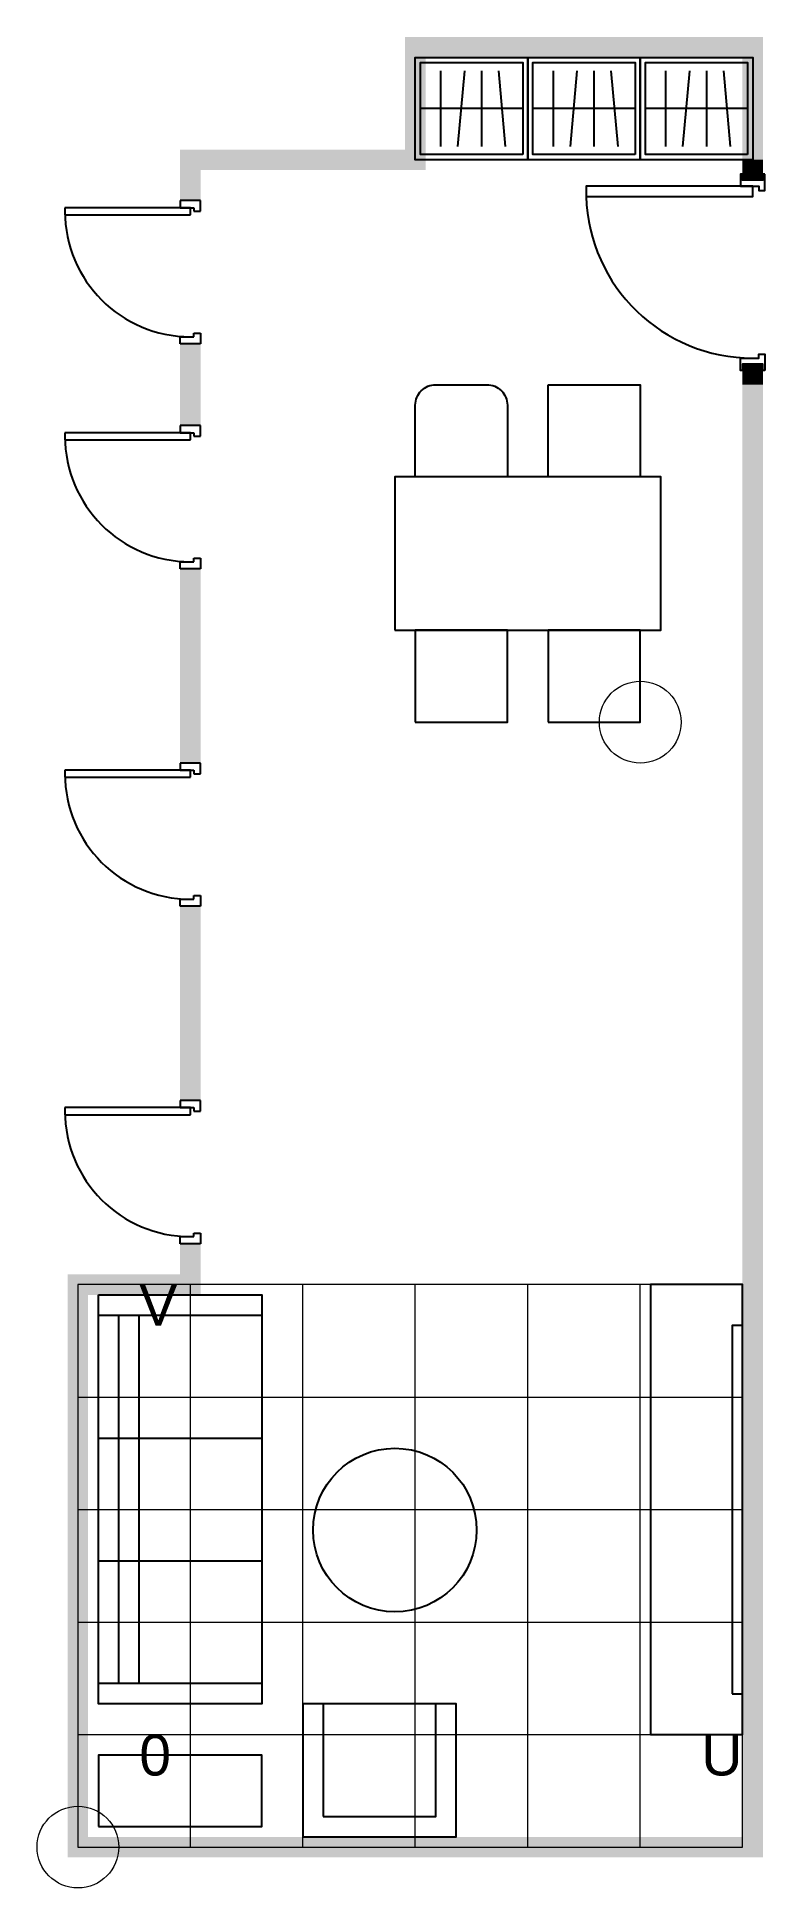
# Model space of a CAD drawing. Header units: millimetres. Extents: x 6950 to 10510, y 350 to 9400.
import ezdxf

# ---------------------------------------------------------------- set-up
doc = ezdxf.new("R2010")
doc.units = ezdxf.units.MM
doc.layers.add('helper', color=30, linetype='Continuous', lineweight=5)
doc.styles.get("Standard").update_dxf_attribs({"font": 'arial.ttf'})

# ---------------------------------------------------------------- blocks, each defined once
blk = doc.blocks.new('Door_Wide_Mirror')
blk.add_line((1000, 50), (1000, -50))
for points in [[(70, 60), (70, 50), (100, 50), (100, -50), (70, -50), (70, -60), (130, -60), (130, -50), (130, 30), (150, 30), (150, 60), (70, 60)], [(1030, 60), (1030, 50), (1000, 50), (1000, -50), (1030, -50), (1030, -60), (970, -60), (970, -50), (970, 30), (950, 30), (950, 60), (1030, 60)]]:
    blk.add_lwpolyline(points)
blk.add_lwpolyline([(130, 0), (130, -815), (180, -815), (180, 0)], close=True)
blk.add_arc((155, 0), 815, 271.75781, 0)
for points in [[(100, 50), (100, -50), (0, 50), (0, -50)], [(1100, 50), (1100, -50), (1000, 50), (1000, -50)]]:
    blk.add_solid(points)
blk = doc.blocks.new('Sitting')
for p, q in [((100, 2600), (900, 2600)), ((200, 800), (200, 2600)), ((300, 800), (300, 2600)), ((900, 2600), (900, 800)), ((100, 2000), (900, 2000)), ((100, 1400), (900, 1400)), ((900, 800), (100, 800))]:
    blk.add_line(p, q)
for points in [[(2800, 550), (3250, 550), (3250, 2750), (2800, 2750)], [(100, 2700), (900, 2700), (900, 700), (100, 700)], [(3200, 750), (3250, 750), (3250, 2550), (3200, 2550)], [(1100, 50), (1850, 50), (1850, 700), (1100, 700)], [(1200, 150), (1750, 150), (1750, 700), (1200, 700)], [(100, 100), (900, 100), (900, 450), (100, 450)]]:
    blk.add_lwpolyline(points, close=True)
blk.add_circle((1550, 1550), 400)
at = {"layer": 'helper'}
for p, q in [((3250, 2750), (0, 2750)), ((0, 2750), (0, 0)), ((550, 0), (550, 2750)), ((1100, 0), (1100, 2750)), ((1650, 0), (1650, 2750)), ((2200, 0), (2200, 2750)), ((2750, 0), (2750, 2750)), ((3250, 0), (3250, 2750)), ((0, 2200), (3250, 2200)), ((0, 1650), (3250, 1650)), ((0, 1100), (3250, 1100)), ((0, 550), (3250, 550)), ((0, 0), (3250, 0))]:
    blk.add_line(p, q, dxfattribs=at)
blk.add_lwpolyline([(0, 0, 0, 0, 0), (2629.1, 1459.5, 200, 0, 0), (2803.9, 1556.6, 0, 0, 0)], format="xyseb", dxfattribs=at)
blk.add_circle((0, 0), 200, dxfattribs=at)
at = {"layer": 'helper', "char_height": 200}
for s, insert, attachment_point in [('V', (300, 2750), 1), ('0', (300, 550), 1), ('U', (3250, 550), 3)]:
    blk.add_mtext_dynamic_manual_height_columns(s, width=550, gutter_width=12.5, heights=[0], dxfattribs=dict(at, insert=insert, attachment_point=attachment_point))
blk = doc.blocks.new('Dining')
blk.add_lwpolyline([(100, 0), (350, 0, -0.414214), (450, -100), (450, -450), (0, -450), (0, -100, -0.414214)], format="xyb", close=True)
for points in [[(650, 0), (1100, 0), (1100, -450), (650, -450)], [(-100, -1200), (1200, -1200), (1200, -450), (-100, -450)], [(0, -1650), (450, -1650), (450, -1200), (0, -1200)], [(650, -1650), (1100, -1650), (1100, -1200), (650, -1200)]]:
    blk.add_lwpolyline(points, close=True)
at = {"layer": 'helper'}
blk.add_lwpolyline([(1100, -1650, 0, 0, 0), (510.2, -302.1, 200, 0, 0), (430.1, -118.8, 0, 0, 0)], format="xyseb", dxfattribs=at)
blk.add_circle((1100, -1650), 200, dxfattribs=at)
blk = doc.blocks.new('robe')
at = {"true_color": 0xffffff}
for p, q in [((250, 25), (250, 525)), ((65, 425), (435, 425)), ((65, 341.7), (435, 308.3)), ((65, 225), (435, 225)), ((65, 108.3), (435, 141.7))]:
    blk.add_line(p, q, dxfattribs=at)
for points in [[(0, 0), (0, 550), (500, 550), (500, 0)], [(25, 25), (25, 525), (475, 525), (475, 25)]]:
    blk.add_lwpolyline(points, close=True, dxfattribs=at)
blk = doc.blocks.new('AllBlock')
for points in [[(8750, 9400), (8750, 9300), (9400, 9400), (9400, 9300)], [(8750, 9400), (8750, 8750), (8850, 9400), (8850, 8750)], [(9300, 9400), (9300, 9300), (9950, 9400), (9950, 9300)], [(9850, 9400), (9850, 9300), (10500, 9400), (10500, 9300)], [(10400, 9400), (10400, 8750), (10500, 9400), (10500, 8750)], [(7650, 8850), (7650, 8750), (8300, 8850), (8300, 8750)], [(8200, 8850), (8200, 8750), (8850, 8850), (8850, 8750)], [(10400, 7750), (10400, 7100), (10500, 7750), (10500, 7100)], [(10400, 7200), (10400, 6550), (10500, 7200), (10500, 6550)], [(7650, 6650), (7650, 6000), (7750, 6650), (7750, 6000)], [(10400, 6650), (10400, 6000), (10500, 6650), (10500, 6000)], [(10400, 6100), (10400, 5450), (10500, 6100), (10500, 5450)], [(10400, 5550), (10400, 4900), (10500, 5550), (10500, 4900)], [(7650, 5000), (7650, 4350), (7750, 5000), (7750, 4350)], [(10400, 5000), (10400, 4350), (10500, 5000), (10500, 4350)], [(10400, 4450), (10400, 3800), (10500, 4450), (10500, 3800)], [(10400, 3900), (10400, 3250), (10500, 3900), (10500, 3250)], [(7100, 3350), (7100, 3250), (7750, 3350), (7750, 3250)], [(7100, 3350), (7100, 2700), (7200, 3350), (7200, 2700)], [(10400, 3350), (10400, 2700), (10500, 3350), (10500, 2700)], [(7100, 2800), (7100, 2150), (7200, 2800), (7200, 2150)], [(10400, 2800), (10400, 2150), (10500, 2800), (10500, 2150)], [(7100, 2250), (7100, 1600), (7200, 2250), (7200, 1600)], [(10400, 2250), (10400, 1600), (10500, 2250), (10500, 1600)], [(7100, 1700), (7100, 1050), (7200, 1700), (7200, 1050)], [(10400, 1700), (10400, 1050), (10500, 1700), (10500, 1050)], [(7100, 1150), (7100, 500), (7200, 1150), (7200, 500)], [(10400, 1150), (10400, 500), (10500, 1150), (10500, 500)], [(7100, 600), (7100, 500), (7750, 600), (7750, 500)], [(7650, 600), (7650, 500), (8300, 600), (8300, 500)], [(8200, 600), (8200, 500), (8850, 600), (8850, 500)], [(8750, 600), (8750, 500), (9400, 600), (9400, 500)], [(9300, 600), (9300, 500), (9950, 600), (9950, 500)], [(9850, 600), (9850, 500), (10500, 600), (10500, 500)]]:
    blk.add_solid(points)
for name, p, rotation in [('robe', (9350, 8800), 90), ('robe', (9900, 8800), 90), ('robe', (10450, 8800), 90), ('Door_Wide_Mirror', (10450, 8800), 270)]:
    blk.add_blockref(name, p, dxfattribs=dict(rotation=rotation))
for name, p in [('Dining', (8800, 7700)), ('Sitting', (7150, 550))]:
    blk.add_blockref(name, p)
blk = doc.blocks.new('Door_Narrow')
at = {"color": 7}
for p, q in [((0, -234.6), (-613.5, -234.6)), ((-613.5, -234.6), (-613.5, -269.2)), ((-613.5, -269.2), (0, -269.2)), ((-50, -200), (-50, -234.6)), ((50, -200), (-50, -200)), ((-50, -200), (-50, -234.6)), ((-50, -234.6), (17.3, -234.6)), ((-50, -234.6), (17.3, -234.6)), ((0, -269.2), (0, -234.6)), ((17.3, -234.6), (17.3, -251.9)), ((17.3, -234.6), (17.3, -251.9)), ((17.3, -251.9), (50, -251.9)), ((17.3, -251.9), (50, -251.9)), ((50, -251.9), (50, -200)), ((50, -251.9), (50, -200)), ((-50, -900), (-50, -865.4)), ((-50, -865.4), (17.3, -865.4)), ((50, -900), (-50, -900)), ((17.3, -865.4), (17.3, -848.1)), ((17.3, -848.1), (50, -848.1)), ((50, -848.1), (50, -900))]:
    blk.add_line(p, q, dxfattribs=at)
blk.add_arc((0, -251.9), 613.5, 180, 269.9, dxfattribs=at)
for points in [[(50, 0), (-50, 0), (50, -200), (-50, -200)], [(50, -900), (-50, -900), (50, -1100), (-50, -1100)]]:
    blk.add_solid(points, dxfattribs=at)

msp = doc.modelspace()

# ---------------------------------------------------------------- block references
for name, p in [('AllBlock', (0, 0)), ('Door_Narrow', (7700, 8800)), ('Door_Narrow', (7700, 7700)), ('Door_Narrow', (7700, 6050)), ('Door_Narrow', (7700, 4400))]:
    msp.add_blockref(name, p)

doc.saveas('drawing.dxf')
